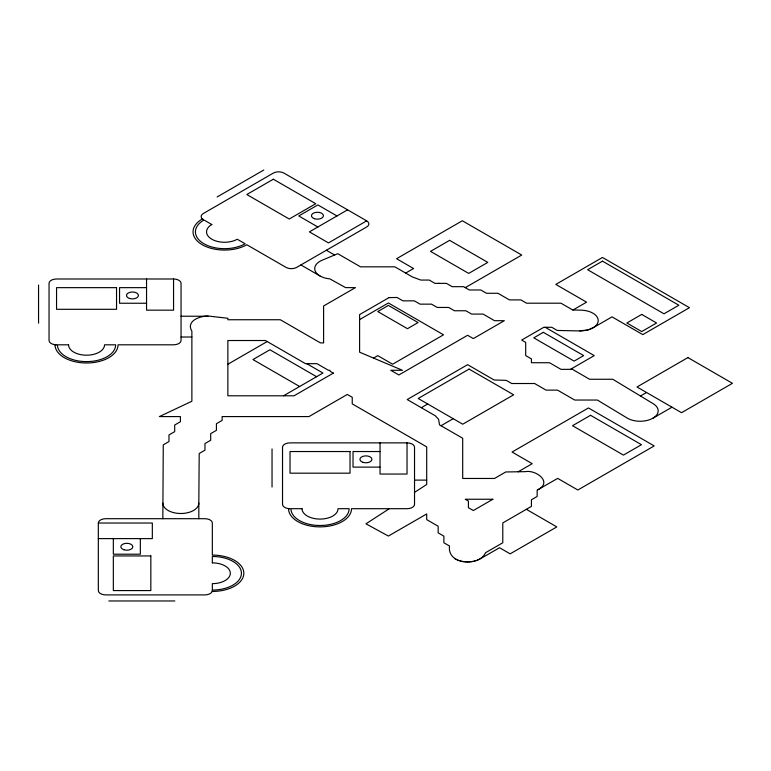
<?xml version="1.0" encoding="UTF-8"?>
<svg xmlns="http://www.w3.org/2000/svg" width="771" height="771" viewBox="0 0 771 771"><rect width="100%" height="100%" fill="white"/><g stroke="black" fill="none" stroke-linecap="round" stroke-linejoin="round"><path stroke-width="1.16" d="M162.835 518.7L163.269 444.857L168.965 441.561L168.965 434.95L174.689 431.644L174.689 425.033L180.414 421.727L180.414 416.581L159.375 416.581L191.873 401.257L191.873 331.154C185.059 320.061 203.159 314.529 211.495 316.418L227.869 318.269L227.869 319.743L280.326 319.743L320.418 342.893L323.598 342.893L323.598 305.991L355.421 287.622L345.601 287.622L329.863 278.88A18.003 10.389 0 0 1 320.476 276.23L319.242 275.507A18.003 10.389 0 0 1 322.182 260.203L337.756 253.698L360.51 266.833L394.877 266.833L412.398 276.953L420.764 280.066L429.245 280.066L434.969 283.371L446.428 283.371L452.153 286.677L463.612 286.677L469.337 289.983L480.786 289.983L486.52 293.288L497.97 293.288L509.429 299.9L520.878 299.9L526.612 303.205L560.98 303.205L572.708 309.981L580.881 310.154A18.003 10.389 0 0 1 596.754 316.447A18.003 10.389 0 0 1 593.68 327.434L588.09 329.882L579.532 330.923L557.24 330.451L551.795 327.299L543.796 327.299L521.697 340.05L525.697 342.363L525.697 355.585L531.431 358.9L531.431 362.727L549.521 362.727L560.98 369.348L572.429 369.348L589.613 379.265L612.762 379.265L653.191 403.686A18.003 10.389 0 0 1 653.827 417.641L652.613 418.374A18.003 10.389 0 0 1 627.16 418.046L597.371 400.043L574.703 400.043L557.52 390.126L546.061 390.126L534.611 383.515L511.703 383.515L506.219 380.354L494.124 379.978L467.611 364.673L407.204 399.542L435.258 415.752L438.583 419.328L439.528 424.888L462.696 438.256L462.696 478.463L494.519 478.463L505.766 471.968L525.369 471.659C535.614 469.549 552.99 481.894 537.936 489.749M389.316 508.696L365.946 523.817L388.391 536.057L426.7 513.949L426.7 519.615L438.15 526.227L438.15 532.838L443.884 536.153L443.884 542.765L449.522 546.013C446.852 564.96 479.119 567.032 485.557 552.711L502.788 542.765L502.788 522.921L531.431 506.393L531.431 499.772L537.156 496.466L537.156 490.163L557.684 478.377L577.836 490.009L654.203 445.917L588.437 407.955L512.069 452.037L532.221 463.679L518.199 471.775M414.528 492.37L426.7 484.496L426.7 446.872L352.241 403.879L352.241 397.267L347.326 394.434L308.969 416.581L222.144 416.581L222.144 420.417L216.42 423.722L216.42 430.334L210.685 433.639L210.685 440.251L204.961 443.556L204.961 450.177L199.197 453.502L198.831 503.155A18.003 10.389 0 0 1 181.638 513.496A18.003 10.389 0 0 1 162.912 504.08L162.835 503.068M217.114 196.971L263.778 170.034M347.576 209.837L309.393 231.878L328.485 242.904L366.668 220.853A7.498 4.327 0 0 1 366.668 226.982L296.662 267.392A7.498 4.327 0 0 1 286.051 267.392L246.807 244.735A31.495 18.186 0 0 1 202.262 244.735A31.495 18.186 0 0 1 202.262 219.022L203.322 219.629A7.498 4.327 0 0 1 203.322 213.509L273.329 173.089A7.498 4.327 0 0 1 283.93 173.089L366.668 220.853M227.869 364.249L267.19 341.553M405.671 273.069L413.555 268.52L396.583 258.719L462.34 220.757L521.736 255.047L465.279 287.641M359.604 319.589L388.382 302.974L443.527 334.816L392.622 364.211L377.771 355.643L373.54 358.081M438.747 283.371L439.277 283.371M283.535 395.793L322.962 373.029L306.752 363.671M573.026 309.99L586.567 302.174L555.814 284.412L602.479 257.466L689.447 307.687L642.783 334.624L612.02 316.871L592.687 328.022M421.351 407.686L427.732 403.994M441.002 425.737L453.194 418.692M570.453 369.348L594.248 355.604L545.232 327.299M640.47 395.995L646.541 392.497M652.902 418.21L671.994 407.194M592.032 328.359L591.357 328.687M479.176 559.409L478.579 559.679M479.928 559.023L499.541 547.728L510.142 553.848L556.807 526.911L526.352 509.323M590.644 328.995L589.921 329.284M477.769 560.025L477.124 560.247M589.16 329.545L588.389 329.786M476.199 560.565L475.572 560.739M587.589 330.007L586.779 330.21M474.608 560.999L473.953 561.134M585.95 330.383L585.102 330.537M472.941 561.346L472.266 561.442M584.245 330.653L583.387 330.759M471.226 561.596L470.541 561.654M582.51 330.836L581.633 330.894M469.539 561.741L468.787 561.76M580.756 330.923L579.869 330.923M467.775 561.789L467.024 561.78M173.552 278.996L56.553 278.996A7.498 4.327 0 0 0 49.045 283.323L49.045 340.474A7.498 4.327 0 0 0 56.553 344.81L55.049 344.81A31.495 18.186 0 0 0 86.545 362.996A31.495 18.186 0 0 0 118.05 344.81L173.552 344.81A7.498 4.327 0 0 0 181.05 340.474L181.05 283.323A7.498 4.327 0 0 0 173.552 278.996L173.552 310.164L146.548 310.164L146.548 278.996M146.548 287.65L119.553 287.65L119.553 303.244L146.548 303.244M181.05 316.226L208.045 316.226M181.05 337.014L191.873 337.014M407.03 442.872L290.031 442.872A7.498 4.327 0 0 0 282.533 447.209L282.533 504.359A7.498 4.327 0 0 0 290.031 508.696L288.537 508.696A31.495 18.186 0 0 0 320.032 526.882A31.495 18.186 0 0 0 351.528 508.696L407.03 508.696A7.498 4.327 0 0 0 414.528 504.359L414.528 447.209A7.498 4.327 0 0 0 407.03 442.872L407.03 474.049L380.036 474.049L380.036 442.872M380.036 451.536L353.031 451.536L353.031 467.12L380.036 467.12M414.528 480.111L426.7 480.111M98.331 523.027A7.498 4.327 0 0 1 105.829 518.7L204.835 518.7A7.498 4.327 0 0 1 212.333 523.027L212.333 555.072A31.495 18.186 0 0 1 243.829 573.258A31.495 18.186 0 0 1 212.333 591.444L212.333 590.576A7.498 4.327 0 0 1 204.835 594.904L105.829 594.904A7.498 4.327 0 0 1 98.331 590.576L98.331 523.027L152.33 523.027L152.33 538.621L98.331 538.621M108.836 600.966L174.834 600.966M465.954 561.741L465.27 561.683M464.267 561.596L463.535 561.5M462.552 561.355L461.839 561.211M460.885 561.018L460.2 560.835M459.237 560.565L458.639 560.363M457.772 560.064L457.155 559.804M456.297 559.438L455.786 559.168M454.986 558.753L454.524 558.455M336.966 215.957L317.874 204.932L298.782 215.957L317.874 226.982M326.355 250.247L334.604 255.008M300.902 264.945L319.994 275.97M316.602 376.711L269.927 349.764L252.955 359.565L299.63 386.502M272.038 448.934L272.038 487.041M198.831 503.135L198.831 518.7M140.332 538.621L140.332 554.204L113.337 554.204L113.337 538.621M38.55 285.058L38.55 323.155M273.329 179.219L246.807 194.523L289.241 219.022L315.753 203.708L273.329 179.219M449.618 240.35L430.526 251.375L468.71 273.416L487.802 262.391L449.618 240.35M389.008 297.616L359.604 314.597L359.604 352.202L402.443 370.282L390.781 370.282L398.877 374.957L467.611 335.279L473.336 338.585L504.34 320.688L494.519 320.688L483.06 314.076L471.601 314.076L465.877 310.761L454.427 310.761L448.693 307.456L437.244 307.456L431.509 304.15L420.06 304.15L414.335 300.844L402.876 300.844L397.036 297.471L389.008 297.616M388.382 305.422L377.771 311.551L407.464 328.697L418.075 322.567L388.382 305.422M333.332 373.125L294.05 395.793L227.869 395.793L227.869 340.522L265.417 340.522L305.509 363.671L316.968 363.671L328.417 370.282L329.94 370.282L330.133 371.275L333.332 373.125M602.479 261.147L587.627 269.715L663.995 313.807L678.846 305.229L602.479 261.147M469.096 369.097L418.19 398.482L462.735 424.204L513.65 394.81L469.096 369.097M543.343 332.33L533.792 337.843L574.096 361.117L583.647 355.604L543.343 332.33M641.723 314.414L626.871 322.991L641.723 331.569L656.574 322.991L641.723 314.414M687.905 357.59L636.991 386.984L681.535 412.697L732.45 383.312L687.905 357.59M590.557 415.299L572.525 425.708L623.44 455.102L641.472 444.694L590.557 415.299M492.881 499.251L473.336 510.537L468.421 507.703L468.421 501.083L465.241 499.251L492.881 499.251M116.546 287.65L56.553 287.65L56.553 309.306L116.546 309.306L116.546 287.65M68.552 344.81L57.449 344.81A29.096 16.798 0 0 0 86.545 361.609A29.096 16.798 0 0 0 115.65 344.81L104.548 344.81A18.003 10.389 0 0 1 86.545 355.2A18.003 10.389 0 0 1 68.552 344.81M350.034 451.536L290.031 451.536L290.031 473.182L350.034 473.182L350.034 451.536M302.03 508.696L290.937 508.696A29.096 16.798 0 0 0 320.032 525.494A29.096 16.798 0 0 0 349.128 508.696L338.035 508.696A18.003 10.389 0 0 1 320.032 519.085A18.003 10.389 0 0 1 302.03 508.696M150.837 555.939L113.337 555.939L113.337 590.576L150.837 590.576L150.837 555.939M211.813 224.534L203.958 219.995A29.096 16.798 0 0 0 203.958 243.761A29.096 16.798 0 0 0 245.111 243.761L237.266 239.232A18.003 10.389 0 0 1 211.813 239.232A18.003 10.389 0 0 1 211.813 224.534M212.333 562.869L212.333 556.46A29.096 16.798 0 0 1 241.429 573.258A29.096 16.798 0 0 1 212.333 590.056L212.333 583.647A18.003 10.389 0 0 0 230.336 573.258A18.003 10.389 0 0 0 212.333 562.869M129.451 298.444A6.004 3.46 0 0 0 138.452 295.447A6.004 3.46 0 0 0 129.451 292.45A6.004 3.46 0 0 0 129.451 298.444M123.832 549.752A6.004 3.46 0 0 0 132.834 546.755A6.004 3.46 0 0 0 123.832 543.757A6.004 3.46 0 0 0 123.832 549.752M362.929 462.33A6.004 3.46 0 0 0 371.93 459.333A6.004 3.46 0 0 0 362.929 456.326A6.004 3.46 0 0 0 362.929 462.33M314.452 218.713A6.004 3.46 0 0 0 323.454 215.716A6.004 3.46 0 0 0 314.452 212.709A6.004 3.46 0 0 0 314.452 218.713"/></g></svg>
